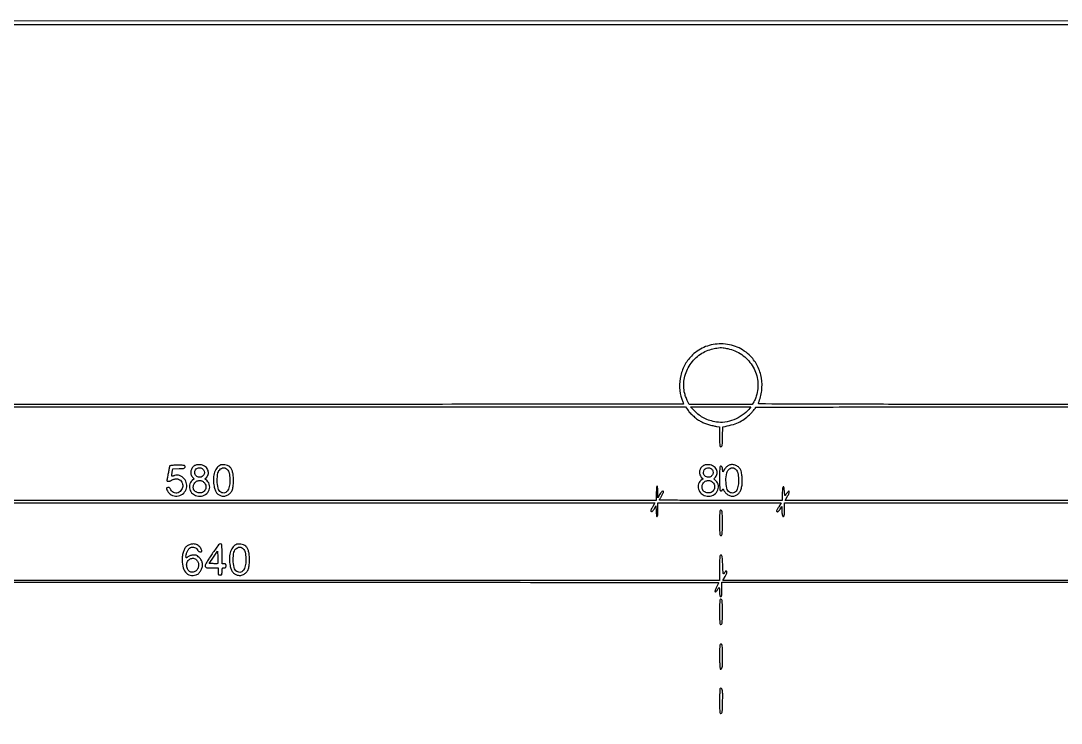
# Model space of a CAD drawing. Extents: x 0 to 836, y 5 to 589.
# Drawn here: x 546.8 to 656.6, y 514.5 to 588.7 of the extents above; entities that cross this region are included whole.
import ezdxf

# ---------------------------------------------------------------- set-up
doc = ezdxf.new("R2010")
doc.units = 0
doc.header["$MEASUREMENT"] = 0

msp = doc.modelspace()

# ---------------------------------------------------------------- linework, layer by layer
for points in [[(201.712326, 537.783562, -0.000001), (217.055896, 537.76491, -0.426088)], [(546.957638, 269.095817, -0.000001), (546.976289, 285.583213, -0.415883)], [(835.446278, 121.592707, -0.000059), (835.429914, 203.53197, -0.00002), (835.42504, 321.569549), (835.424938, 588.3084), (835.769253, 588.3084, 0.013775), (835.969061, 588.313906, 0.121919), (836.052736, 588.339582, 0.232745), (836.087862, 588.394014, 0.064289), (836.086534, 588.49875), (836.0595, 588.6891), (420.497259, 588.710259, 0.000013), (261.145696, 588.714318, 0.000021), (126.989856, 588.708632)], [(718.0002, 320.588723, -0.000011), (717.997333, 194.273324, -0.000202)], [(514.1988, 529.4268), (567.33465, 529.4268, -0.000112), (587.707586, 529.422241, -0.000187), (604.852986, 529.408162, -0.000002), (620.423836, 529.389509, -0.550615), (620.440344, 529.36335, -0.005811), (620.419793, 529.321374, -0.000383), (620.359019, 529.20104, -0.000554), (620.286308, 529.057739, -0.000414), (620.205838, 528.899906, 0.018282), (620.132279, 528.741921, 0.027125), (620.08066, 528.598266, 0.025584), (620.052199, 528.481742, 0.248378), (620.066661, 528.434739, 0.275435), (620.119265, 528.421427, 0.127251), (620.181952, 528.459245, 0.04344), (620.271803, 528.568554, 0.006451), (620.430275, 528.806122, -0.140256), (620.479188, 528.848739, -0.462508), (620.513092, 528.833256, -0.061481), (620.530268, 528.722011, -0.005245), (620.536025, 528.43275, 0.010172), (620.54399, 528.165111, 0.04862), (620.566389, 528.014104, 0.108379), (620.606344, 527.933528, 0.22744), (620.6679, 527.904, 0.273642), (620.731923, 527.941875, 0.084509), (620.770125, 528.05205, 0.035355), (620.79, 528.261814, 0.005946), (620.7948, 528.6654), (620.7948, 529.4268), (661.32525, 529.4268, -0.000147), (676.864634, 529.422241, -0.000245)], [(308.18842, 529.408162, -0.000002), (322.638019, 529.38951, -0.415836)], [(238.738155, 529.614638, -0.000002), (224.300981, 529.63329, -0.415836)], [(664.690867, 538.056), (627.462122, 538.056), (627.681661, 538.430615, 0.015453), (627.765703, 538.584751, 0.017323), (627.83671, 538.738102, 0.016828), (627.887917, 538.871969, 0.083114), (627.9012, 538.951327, 0.026666), (627.89672, 539.035271, 0.392043), (627.876284, 539.053083, 0.170615), (627.839636, 539.038939, 0.007314), (627.73416, 538.946255, 0.032777), (627.665395, 538.875297, 0.022657), (627.596915, 538.786853, 0.022921), (627.53861, 538.695433, 0.042754), (627.50151, 538.615893, -0.223787), (627.469983, 538.584736, -0.426246), (627.44124, 538.599217, -0.047928), (627.416853, 538.718004, -0.006773), (627.3936, 538.966884, 0.012564), (627.34091, 539.468089, 0.568272), (627.262527, 539.501915, 0.22225), (627.186996, 539.366018, 0.00922), (627.157656, 538.79625), (627.133213, 538.056), (620.664606, 538.056, -0.000919), (618.184395, 538.060559, -0.001534), (616.096929, 538.074638, -0.000095), (614.223395, 538.093379, -0.423439), (614.19864, 538.11945, -0.10382), (614.208723, 538.159188, -0.007062), (614.26173, 538.263667, -0.009869), (614.329679, 538.387055, -0.007234), (614.409707, 538.5213, 0.012708), (614.489541, 538.658615, 0.015414), (614.557035, 538.791359, 0.01405), (614.606773, 538.905339, 0.095102), (614.618567, 538.96545, 0.218217), (614.58246, 539.045101, 0.339983), (614.510756, 539.049412, 0.086405), (614.391361, 538.934154, 0.02268), (614.243895, 538.71165), (614.028401, 538.3521), (614.0276, 538.96545, 0.012065), (614.021436, 539.207755, 0.0222), (614.002933, 539.404112, 0.01921), (613.976689, 539.551035, 0.352506), (613.9422, 539.5788, 0.365646), (613.906603, 539.548751, 0.014491), (613.8811, 539.3673, 0.018502), (613.863244, 539.125321, 0.009164), (613.8576, 538.8174), (613.8576, 538.056), (565.7625, 538.056, -0.000124), (547.32057, 538.060559, -0.000206), (531.796111, 538.074638, -0.000002), (517.6951, 538.093291, -0.426056)], [(413.368417, 538.074638, -0.000002), (399.676779, 538.093291, -0.415815)], [(693.315638, 481.579418, -0.000002), (693.334294, 494.031443, -0.550517)], [(336.166934, 548.220763, -0.000002), (326.827688, 548.233536, -0.413812)], [(693.109162, 421.684687, -0.000002), (693.090507, 409.236574, -0.415775)], [(689.941022, 529.408162, -0.000003), (701.809045, 529.389505, -0.550493)], [(333.609652, 529.614638, -0.000003), (323.198363, 529.633296, -0.415688)], [(383.716206, 529.408162, -0.000003), (394.123716, 529.389504, -0.425916)], [(381.27946, 547.935135, -0.000004), (390.656104, 547.916048, -0.413615)], [(604.231838, 387.151416, -0.000003), (604.250494, 398.693431, -0.41574)], [(517.780591, 547.9542), (567.363046, 547.953622), (616.9455, 547.953044), (617.150262, 547.652404, 0.041919), (617.419501, 547.320621, 0.021672), (617.806263, 546.951575, 0.02167), (618.224251, 546.616805, 0.041226), (618.591385, 546.391939, 0.025555), (618.944018, 546.23613, 0.015305), (619.376857, 546.085768, 0.015213), (619.824544, 545.96027, 0.022595), (620.22375, 545.8803), (620.541, 545.831533), (620.541, 544.771663, 0.003017), (620.544816, 544.139399, 0.032633), (620.564538, 543.884811, 0.11963), (620.609689, 543.771993, 0.293355), (620.68905, 543.740177, 0.229707), (620.769265, 543.800025, 0.079656), (620.815812, 543.940842, 0.030534), (620.842771, 544.211664, 0.003804), (620.860846, 544.80292), (620.884592, 545.83728), (621.114646, 545.881888, 0.024874), (621.996034, 546.098759, 0.043049), (622.697066, 546.376362, 0.047877), (623.287458, 546.745499, 0.041094), (623.8304, 547.237874, 0.006852), (624.028736, 547.455807, 0.010156), (624.195955, 547.652596, 0.005705), (624.330383, 547.821363, 0.166825), (624.348, 547.872695, -0.413589), (624.386963, 547.911742, -0.000008), (634.425797, 547.933006, -0.000377), (646.486594, 547.949268, -0.000148), (663.102839, 547.9542)], [(663.254949, 548.208, -0.000065), (638.942376, 548.211155, -0.000894), (630.129332, 548.229197, -0.000199), (624.715013, 548.252111, -0.535896), (624.646578, 548.35605, 0.070688), (624.991956, 549.65178, 0.071304), (624.961187, 550.98846, 0.072921), (624.560061, 552.23655, 0.079756), (623.825632, 553.274653, 0.047049), (623.152815, 553.843515, 0.05207), (622.407074, 554.2546, 0.051965), (621.591137, 554.503351, 0.046532), (620.7102, 554.590923, 0.044045), (619.857624, 554.520901, 0.0495), (619.064641, 554.302377, 0.050144), (618.338771, 553.935464, 0.047361), (617.68526, 553.425251, 0.073951), (616.91302, 552.441724, 0.070268), (616.443808, 551.25907, 0.070281), (616.32053, 549.992945, 0.07403), (616.557885, 548.765806, -0.001703), (616.625385, 548.572185, -0.00263), (616.682266, 548.404362, -0.000826), (616.730537, 548.258635, -0.079723), (616.734, 548.237056, -0.414041), (616.722024, 548.225073), (602.230637, 548.216535, -0.000092), (586.293029, 548.210088, -0.000055), (567.360849, 548.208, -0.000051), (536.314429, 548.211154, -0.0007)], [(420.2505, 588.3084), (835.2558, 588.3084), (835.2558, 342.125004), (835.2558, 95.941608), (834.226362, 95.917854, 0.005656), (833.744752, 95.901288, 0.018842), (833.42937, 95.874932, 0.021618), (833.219886, 95.840203, 0.266746), (833.161812, 95.78835, 0.435089), (833.190699, 95.735497, 0.036882), (833.361226, 95.705153, 0.021253), (833.660636, 95.687207, 0.004341), (834.19125, 95.6826), (835.2558, 95.6826), (835.2558, 75.251752), (835.2558, 54.820903), (766.24335, 54.799702), (697.2309, 54.7785), (697.209608, 29.96955), (697.188315, 5.1606), (351.216758, 5.1606)], [(718.164575, 211.571705, 0.000026), (718.1694, 303.889409)], [(517.4982, 537.8022), (565.600533, 537.8022), (613.702866, 537.8022), (613.484133, 537.410844, 0.008959), (613.328564, 537.120403, 0.069373), (613.27801, 536.975324, 0.25141), (613.299989, 536.903209, 0.198121), (613.376631, 536.8716, 0.180386), (613.429957, 536.891486, 0.035725), (613.50328, 536.964792, 0.033672), (613.580747, 537.06738, 0.025766), (613.651581, 537.18885), (613.8153, 537.5061), (613.840315, 536.93505, 0.010857), (613.874698, 536.41081, 0.597596), (613.947108, 536.379657, 0.219319), (614.016559, 536.517065, 0.009046), (614.0268, 537.0831), (614.0268, 537.8022), (620.540218, 537.8022), (627.053636, 537.8022), (626.800618, 537.390993, 0.005568), (626.614222, 537.080363, 0.071916), (626.563489, 536.955431, 0.322236), (626.58717, 536.896366, 0.14246), (626.672327, 536.8716, 0.154657), (626.730465, 536.890023, 0.042934), (626.804544, 536.952367, 0.039003), (626.8806, 537.041314, 0.032366), (626.947277, 537.14655), (627.0975, 537.4215), (627.122687, 536.89275, 0.011248), (627.14075, 536.635463, 0.045136), (627.169396, 536.480506, 0.089857), (627.211356, 536.394138, 0.239244), (627.270737, 536.364, 0.277003), (627.331795, 536.400638, 0.080338), (627.368836, 536.508938, 0.035677), (627.388651, 536.710689, 0.006644), (627.3936, 537.0831), (627.3936, 537.8022), (664.621166, 537.8022)], [(661.402077, 529.596), (620.877953, 529.596), (621.132552, 530.047124, 0.016189), (621.272475, 530.314956, 0.075132), (621.323751, 530.481264, 0.20947), (621.299263, 530.571903, 0.227284), (621.21728, 530.6112, 0.209856), (621.188584, 530.598601, 0.023766), (621.142026, 530.542859, 0.025537), (621.090885, 530.467667, 0.018072), (621.04103, 530.37855, -0.171602), (620.978983, 530.319934, -0.481256), (620.933513, 530.343606, -0.036377), (620.908108, 530.552551, -0.002065), (620.8794, 531.202448, 0.003839), (620.850811, 531.801419, 0.029589), (620.818726, 532.080337, 0.074496), (620.769868, 532.226588, 0.231708), (620.68905, 532.287301, 0.335037), (620.607793, 532.247279, 0.089195), (620.564012, 532.099843, 0.02546), (620.54466, 531.776754, 0.002229), (620.541, 530.955803), (620.541, 529.596), (567.405991, 529.596), (514.270982, 529.596)]]:
    msp.add_lwpolyline(points, format="xyb")
for points in [[(621.397321, 554.092915, -0.098004), (622.87543, 553.460551, -0.101219), (623.981545, 552.318478, -0.102522), (624.541049, 550.846889, -0.103181), (624.467811, 549.277712, -0.015262), (624.404124, 549.058539, -0.01273), (624.323535, 548.829828, -0.012925), (624.239008, 548.624243, -0.033819), (624.164812, 548.48295), (623.9958, 548.208), (620.662719, 548.208), (617.329639, 548.208), (617.158316, 548.54382, -0.021116), (617.083634, 548.706867, -0.009873), (617.000161, 548.923653, -0.009762), (616.921431, 549.154801, -0.013489), (616.860497, 549.365294, -0.106685), (616.798886, 550.823034, -0.094188), (617.332805, 552.249517, -0.093443), (618.357813, 553.389562, -0.102924), (619.695, 554.030573, -0.009495), (620.258331, 554.158258, -0.041849), (620.596096, 554.199073, -0.047168), (620.916749, 554.180563, -0.014237)], [(623.625252, 547.67925, -0.07009), (622.934572, 547.056369, -0.055464), (622.043042, 546.588752, -0.056249), (621.085701, 546.334213, -0.078412), (620.200853, 546.342189, -0.032817), (619.512989, 546.504066, -0.043611), (618.917467, 546.744626, -0.044622), (618.383261, 547.079736, -0.036884), (617.87928, 547.524601), (617.459461, 547.9542), (620.657451, 547.9542), (623.855441, 547.9542)], [(562.467961, 541.67265, 0.02255), (562.45062, 541.604698, 0.002137), (562.416424, 541.436431, 0.002729), (562.377586, 541.235315, 0.002147), (562.337631, 541.017, -0.001804), (562.296706, 540.792512, -0.001915), (562.254945, 540.572718, -0.001823), (562.217572, 540.383733, -0.008796), (562.194044, 540.27675, 0.039745), (562.178476, 540.176866, 0.193045), (562.195424, 540.123262, 0.188632), (562.245042, 540.095489, 0.03774), (562.348179, 540.089091, 0.049849), (562.43654, 540.099127, 0.030749), (562.53733, 540.127477, 0.030656), (562.634495, 540.168211, 0.047361), (562.71192, 540.215991, -0.068732), (562.797163, 540.263707, -0.03001), (562.920751, 540.303713, -0.028995), (563.059162, 540.331063, -0.034291), (563.192229, 540.3402, -0.179822), (563.605949, 540.186436, -0.164577), (563.83763, 539.793622, -0.150691), (563.793053, 539.312973, -0.150917), (563.485514, 538.941247, -0.102459), (563.247359, 538.847274, -0.112636), (562.999947, 538.860325, -0.109373), (562.777215, 538.980535, -0.092118), (562.609541, 539.190319, 0.026345), (562.526302, 539.328165, 0.096487), (562.454288, 539.399761, 0.135642), (562.374928, 539.426102, 0.075329), (562.272719, 539.415894, 0.034678), (562.158543, 539.378154, 0.271415), (562.125919, 539.335431, 0.139326), (562.136691, 539.266388, 0.008024), (562.230419, 539.0712, 0.156184), (562.645327, 538.64638, 0.14216), (563.246738, 538.521392, 0.138346), (563.833922, 538.737374, 0.145825), (564.207345, 539.224757, 0.137805), (564.260686, 539.813973, 0.129501), (564.002438, 540.36086, 0.138656), (563.525036, 540.685022, 0.165582), (562.983813, 540.681102, -0.015626), (562.8847, 540.649988, -0.022771), (562.795502, 540.629348, -0.019615), (562.723067, 540.618946, -0.225934), (562.696697, 540.628303, -0.212282), (562.685699, 540.656909, -0.010292), (562.69319, 540.760923, -0.015263), (562.708812, 540.887302, -0.010272), (562.733999, 541.030535), (562.806367, 541.3977), (563.459584, 541.422409, 0.006199), (563.840236, 541.441536, 0.055294), (564.005089, 541.470356, 0.160844), (564.08288, 541.523863, 0.163774), (564.1128, 541.612759, 0.187788), (564.07792, 541.702354, 0.157711), (563.98869, 541.752905, 0.046473), (563.794588, 541.774289, 0.004211), (563.306445, 541.7784, 0.007328), (562.929587, 541.772877, 0.024042), (562.681412, 541.753634, 0.032009), (562.520143, 541.72271, 0.261313)], [(565.108977, 541.735904, 0.110627), (564.847854, 541.500599, 0.108997), (564.71031, 541.175154, 0.112195), (564.724387, 540.829728, 0.123117), (564.887529, 540.537512), (565.070057, 540.34322), (564.848374, 540.168844, 0.096885), (564.670498, 539.962362, 0.083036), (564.571364, 539.692673, 0.079658), (564.563153, 539.395048, 0.078554), (564.648176, 539.108229, 0.057675), (564.792428, 538.878241, 0.074404), (564.975173, 538.70907, 0.069519), (565.209593, 538.593072, 0.043155), (565.5087, 538.521639, 0.150165), (566.127277, 538.615082, 0.153598), (566.580097, 539.039338, 0.164695), (566.690202, 539.622274, 0.172586), (566.420109, 540.139076), (566.200534, 540.342572), (566.383367, 540.537188, 0.162084), (566.556746, 540.912441, 0.147802), (566.479372, 541.332783, 0.131769), (566.16871, 541.674697, 0.120047), (565.717456, 541.830409, 0.027879), (565.541735, 541.837015, 0.033992), (565.377794, 541.822861, 0.037167), (565.231544, 541.788867, 0.052649)], [(567.753139, 541.759331, 0.133039), (567.410129, 541.439662, 0.072917), (567.179271, 540.909239, 0.063285), (567.087476, 540.25085, 0.054258), (567.154788, 539.553899, 0.038109), (567.267029, 539.164849, 0.07364), (567.423166, 538.881784, 0.08606), (567.635715, 538.68456, 0.071427), (567.916075, 538.554721, 0.026842), (568.102801, 538.509535, 0.069755), (568.240697, 538.503399, 0.067582), (568.377501, 538.535398, 0.024029), (568.561854, 538.616135, 0.08301), (568.861712, 538.833149, 0.092798), (569.061009, 539.12849, 0.071312), (569.172971, 539.539149, 0.029806), (569.209858, 540.112992, 0.020525), (569.190203, 540.652043, 0.045555), (569.121311, 541.056927, 0.060037), (568.998412, 541.36506, 0.079457), (568.81396, 541.603694, 0.093169), (568.593839, 541.744285, 0.059297), (568.299542, 541.823877, 0.059632), (567.997133, 541.831908, 0.098591)], [(618.829977, 541.735904, 0.110627), (618.568854, 541.500599, 0.108997), (618.43131, 541.175154, 0.112195), (618.445387, 540.829728, 0.123117), (618.608529, 540.537512), (618.791057, 540.34322), (618.569374, 540.168844, 0.096885), (618.391498, 539.962362, 0.083036), (618.292364, 539.692673, 0.079658), (618.284153, 539.395048, 0.078554), (618.369176, 539.108229, 0.057675), (618.513428, 538.878241, 0.074404), (618.696173, 538.70907, 0.069519), (618.930593, 538.593072, 0.043155), (619.2297, 538.521639, 0.150165), (619.848277, 538.615082, 0.153598), (620.301097, 539.039338, 0.164695), (620.411202, 539.622274, 0.172586), (620.141109, 540.139076), (619.921534, 540.342572), (620.104367, 540.537188, 0.162084), (620.277746, 540.912441, 0.147802), (620.200372, 541.332783, 0.131769), (619.88971, 541.674697, 0.120047), (619.438456, 541.830409, 0.027879), (619.262735, 541.837015, 0.033992), (619.098794, 541.822861, 0.037167), (618.952544, 541.788867, 0.052649)], [(621.474139, 541.759331, 0.049704), (621.380732, 541.697465, 0.022702), (621.271564, 541.599825, 0.022217), (621.164948, 541.485668, 0.028467), (621.077955, 541.371215), (620.890732, 541.093394), (620.863916, 541.371754, 0.035412), (620.843134, 541.495165, 0.070358), (620.806599, 541.587139, 0.09397), (620.754904, 541.647773, 0.123167), (620.68905, 541.67816, 0.329723), (620.608051, 541.639056, 0.092691), (620.564076, 541.496477, 0.026269), (620.544679, 541.182957, 0.002316), (620.541, 540.388703, 0.002873), (620.54522, 539.654264, 0.021635), (620.56423, 539.307434, 0.048565), (620.600634, 539.123187, 0.331021), (620.670555, 539.0712, 0.089664), (620.723776, 539.080821, 0.066607), (620.77657, 539.10903, 0.065489), (620.820951, 539.150752, 0.079938), (620.849529, 539.199982, -0.15911), (620.881272, 539.239078, -0.320631), (620.918986, 539.237292, -0.094976), (620.967839, 539.180861, -0.015232), (621.037223, 539.051932, 0.052898), (621.115296, 538.929844, 0.035481), (621.227788, 538.808015, 0.034535), (621.360865, 538.69924, 0.040502), (621.501013, 538.616135, 0.023564), (621.688207, 538.535404, 0.066643), (621.826594, 538.503445, 0.069314), (621.965395, 538.509631, 0.027045), (622.152414, 538.554808, 0.083559), (622.43885, 538.695947, 0.087036), (622.658653, 538.921447, 0.073575), (622.814137, 539.241619, 0.041218), (622.909965, 539.664565, 0.035518), (622.939627, 540.091212, 0.022686), (622.916281, 540.58802, 0.021843), (622.853423, 541.047355, 0.078087), (622.756099, 541.326439, 0.102321), (622.522407, 541.606533, 0.086685), (622.183241, 541.791202, 0.088697), (621.808907, 541.847289, 0.114866)], [(565.955176, 541.392903, -0.174417), (566.123115, 541.154869, -0.157072), (566.110244, 540.852429, -0.149383), (565.920798, 540.603589, -0.157155), (565.628531, 540.5094, -0.087141), (565.428613, 540.544509, -0.106098), (565.26782, 540.645114, -0.107921), (565.164326, 540.801272, -0.092836), (565.128, 540.995231, -0.125266), (565.200474, 541.27997, -0.157327), (565.396746, 541.466604, -0.151715), (565.671077, 541.507224, -0.11472)], [(568.545333, 541.329758, -0.144075), (568.745134, 540.963345, -0.044146), (568.824437, 540.331223, -0.044375), (568.789311, 539.657924, -0.081718), (568.625595, 539.135876, -0.09631), (568.487649, 538.957764, -0.114296), (568.300536, 538.857437, -0.114637), (568.088814, 538.849751, -0.097318), (567.881081, 538.934174, -0.192896), (567.588369, 539.353296, -0.054774), (567.492095, 540.15784, -0.054766), (567.572926, 540.965359, -0.189883), (567.857312, 541.395206, -0.063398), (568.043019, 541.492925, -0.113636), (568.213019, 541.515403, -0.112269), (568.377141, 541.461298, -0.060914)], [(619.676176, 541.392903, -0.174417), (619.844115, 541.154869, -0.157072), (619.831244, 540.852429, -0.149383), (619.641798, 540.603589, -0.157155), (619.349531, 540.5094, -0.087141), (619.149613, 540.544509, -0.106098), (618.98882, 540.645114, -0.107921), (618.885326, 540.801272, -0.092836), (618.849, 540.995231, -0.125266), (618.921474, 541.27997, -0.157327), (619.117746, 541.466604, -0.151715), (619.392077, 541.507224, -0.11472)], [(622.266333, 541.329758, -0.144075), (622.466134, 540.963345, -0.044146), (622.545437, 540.331223, -0.044375), (622.510311, 539.657924, -0.081718), (622.346595, 539.135876, -0.09631), (622.208649, 538.957764, -0.114296), (622.021536, 538.857437, -0.114637), (621.809814, 538.849751, -0.097318), (621.602081, 538.934174, -0.192896), (621.309369, 539.353296, -0.054774), (621.213095, 540.15784, -0.054766), (621.293926, 540.965359, -0.189883), (621.578312, 541.395206, -0.063398), (621.764019, 541.492925, -0.113636), (621.934019, 541.515403, -0.112269), (622.098141, 541.461298, -0.060914)], [(566.104745, 539.963345, -0.171965), (566.296369, 539.56133, -0.178056), (566.188359, 539.135161, -0.175695), (565.828143, 538.876735, -0.16836), (565.378567, 538.903339, -0.034572), (565.274201, 538.955284, -0.03036), (565.173136, 539.023192, -0.031589), (565.089382, 539.095984, -0.075329), (565.040167, 539.161841, -0.134578), (564.964561, 539.493935, -0.122953), (565.06456, 539.831034, -0.123709), (565.310568, 540.080098, -0.137203), (565.6356, 540.171, -0.05569), (565.759237, 540.157186, -0.048581), (565.882899, 540.116259, -0.047034), (566.000144, 540.050569, -0.045205)], [(619.825745, 539.963345, -0.171965), (620.017369, 539.56133, -0.178056), (619.909359, 539.135161, -0.175695), (619.549143, 538.876735, -0.16836), (619.099567, 538.903339, -0.034572), (618.995201, 538.955284, -0.03036), (618.894136, 539.023192, -0.031589), (618.810382, 539.095984, -0.075329), (618.761167, 539.161841, -0.134578), (618.685561, 539.493935, -0.122953), (618.78556, 539.831034, -0.123709), (619.031568, 540.080098, -0.137203), (619.3566, 540.171, -0.05569), (619.480237, 540.157186, -0.048581), (619.603899, 540.116259, -0.047034), (619.721144, 540.050569, -0.045205)], [(620.541, 535.6872, 0.002216), (620.544656, 534.862281, 0.02535), (620.564001, 534.537844, 0.088793), (620.60776, 534.389781, 0.335991), (620.68905, 534.349705, 0.254832), (620.770632, 534.416942, 0.068159), (620.813097, 534.585815, 0.024934), (620.833038, 534.915643, 0.002632), (620.8371, 535.6872, 0.002632), (620.833038, 536.458757, 0.024934), (620.813097, 536.788585, 0.068159), (620.770632, 536.957458, 0.254832), (620.68905, 537.024695, 0.335991), (620.60776, 536.984619, 0.088793), (620.564001, 536.836556, 0.02535), (620.544656, 536.512119, 0.002216)], [(564.4512, 533.34398, 0.091039), (564.193811, 533.145404, 0.071413), (563.997453, 532.851828, 0.058997), (563.864236, 532.461725, 0.035155), (563.795222, 531.975294, 0.065252), (563.847103, 531.106757, 0.12543), (564.141969, 530.479671, 0.165394), (564.635075, 530.174706, 0.137042), (565.2549, 530.203441, 0.03902), (565.436283, 530.279427, 0.072123), (565.566193, 530.371919, 0.063137), (565.675156, 530.506119, 0.023863), (565.792942, 530.717607, 0.05808), (565.925909, 531.088293, 0.096714), (565.937661, 531.418695, 0.097528), (565.824398, 531.727332, 0.059881), (565.584343, 532.032977, 0.02073), (565.404554, 532.198445, 0.087428), (565.278446, 532.27201, 0.092225), (565.138201, 532.296046, 0.024517), (564.910782, 532.28165, 0.029908), (564.75243, 532.254135, 0.026782), (564.592408, 532.207186, 0.027747), (564.453244, 532.149262, 0.071538), (564.363167, 532.088593, -0.010472), (564.255048, 531.99479, -0.297784), (564.21998, 531.990745, -0.274003), (564.200178, 532.02151, -0.009257), (564.1974, 532.171553, -0.072542), (564.23531, 532.431476, -0.047148), (564.349188, 532.713402, -0.048132), (564.505089, 532.95434, -0.118747), (564.669858, 533.083255, -0.094816), (564.877695, 533.133777, -0.089828), (565.093754, 533.105578, -0.093742), (565.27871, 533.005519, -0.11562), (565.398257, 532.850766, 0.05591), (565.452584, 532.759976, 0.077484), (565.520889, 532.694375, 0.081855), (565.602813, 532.655084, 0.071083), (565.697181, 532.6416, 0.033646), (565.804815, 532.648851, 0.197222), (565.852893, 532.676633, 0.203472), (565.86674, 532.729559, 0.035991), (565.844111, 532.83195, 0.122665), (565.641165, 533.175507, 0.110661), (565.29353, 533.399652, 0.105474), (564.868903, 533.460398, 0.10222)], [(566.965761, 532.430793, 0.007362), (566.661358, 531.980899, 0.013352), (566.427841, 531.602937, 0.012012), (566.261721, 531.300803, 0.120245), (566.2278, 531.161793, 0.092874), (566.250863, 531.038699, 0.227966), (566.316409, 530.977381, 0.071609), (566.463339, 530.953542, 0.004467), (566.9046, 530.9496), (567.5814, 530.9496), (567.5814, 530.5689, 0.012699), (567.587159, 530.342182, 0.114574), (567.6143, 530.24742, 0.210352), (567.673888, 530.202211, 0.058662), (567.7929, 530.1882, 0.058662), (567.911912, 530.202211, 0.210352), (567.9715, 530.24742, 0.114574), (567.998641, 530.342182, 0.012699), (568.0044, 530.5689, -0.012699), (568.010159, 530.795618, -0.114574), (568.0373, 530.89038, -0.210352), (568.096888, 530.935589, -0.058662), (568.2159, 530.9496, 0.045527), (568.323216, 530.959392, 0.152009), (568.3851, 530.9919, 0.152009), (568.417608, 531.053784, 0.045527), (568.4274, 531.1611, 0.045527), (568.417608, 531.268416, 0.152009), (568.3851, 531.3303, 0.152009), (568.323216, 531.362808, 0.045527), (568.2159, 531.3726), (568.0044, 531.3726), (568.0044, 532.4301, 0.010163), (567.985669, 533.351594, 0.402164), (567.851589, 533.480418, 0.239335), (567.639227, 533.372768, 0.005555)], [(569.445139, 533.383931, 0.133039), (569.102129, 533.064262, 0.072917), (568.871271, 532.533839, 0.063285), (568.779476, 531.87545, 0.054258), (568.846788, 531.178499, 0.038109), (568.959029, 530.789449, 0.07364), (569.115166, 530.506384, 0.08606), (569.327715, 530.30916, 0.071427), (569.608075, 530.179321, 0.026842), (569.794801, 530.134135, 0.069755), (569.932697, 530.127999, 0.067582), (570.069501, 530.159998, 0.024029), (570.253854, 530.240735, 0.08301), (570.553712, 530.457749, 0.092798), (570.753009, 530.75309, 0.071312), (570.864971, 531.163749, 0.029806), (570.901858, 531.737592, 0.020525), (570.882203, 532.276643, 0.045555), (570.813311, 532.681527, 0.060037), (570.690412, 532.98966, 0.079457), (570.50596, 533.228294, 0.093169), (570.285839, 533.368885, 0.059297), (569.991542, 533.448477, 0.059632), (569.689133, 533.456508, 0.098591)], [(570.237333, 532.954358, -0.144075), (570.437134, 532.587945, -0.044146), (570.516437, 531.955823, -0.044375), (570.481311, 531.282524, -0.081718), (570.317595, 530.760476, -0.09631), (570.179649, 530.582364, -0.114296), (569.992536, 530.482037, -0.114637), (569.780814, 530.474351, -0.097318), (569.573081, 530.558774, -0.192896), (569.280369, 530.977896, -0.054774), (569.184095, 531.78244, -0.054766), (569.264926, 532.589959, -0.189883), (569.549312, 533.019806, -0.063398), (569.735019, 533.117525, -0.113636), (569.905019, 533.140003, -0.112269), (570.069141, 533.085898, -0.060914)], [(565.295048, 531.797752, -0.10684), (565.480347, 531.510261, -0.109765), (565.527966, 531.174779, -0.109146), (565.429007, 530.849213, -0.104617), (565.201058, 530.589835, -0.151218), (564.883374, 530.477042, -0.167491), (564.57221, 530.570201, -0.139993), (564.345531, 530.856427, -0.098224), (564.26508, 531.262002, -0.135032), (564.365807, 531.628176, -0.139461), (564.638774, 531.885951, -0.152321), (564.987266, 531.948404, -0.166619)], [(567.552199, 531.399799, -0.185124), (567.521615, 531.386167, -0.007561), (567.398912, 531.381494, -0.012318), (567.250705, 531.381743, -0.008332), (567.081893, 531.389004), (566.648277, 531.4149), (567.093689, 532.05835), (567.5391, 532.701799), (567.563995, 532.069145, -0.005621), (567.570882, 531.824023, -0.008617), (567.570799, 531.611554, -0.003925), (567.566228, 531.432134, -0.190267)], [(620.541, 526.2966, 0.002216), (620.544656, 525.471681, 0.02535), (620.564001, 525.147244, 0.088793), (620.60776, 524.999181, 0.335991), (620.68905, 524.959105, 0.254832), (620.770632, 525.026342, 0.068159), (620.813097, 525.195215, 0.024934), (620.833038, 525.525043, 0.002632), (620.8371, 526.2966, 0.002632), (620.833038, 527.068157, 0.024934), (620.813097, 527.397985, 0.068159), (620.770632, 527.566858, 0.254832), (620.68905, 527.634095, 0.335991), (620.60776, 527.594019, 0.088793), (620.564001, 527.445956, 0.02535), (620.544656, 527.121519, 0.002216)], [(620.541, 521.612496, 0.005346), (620.546415, 521.106042, 0.008441), (620.563035, 520.671917, 0.003296), (620.585797, 520.303719, 0.241775), (620.616014, 520.253624, 0.384836), (620.740769, 520.276475, 0.121082), (620.823975, 520.465882, 0.040179), (620.863338, 520.88971, 0.007919), (620.860631, 521.654081, 0.003042), (620.842701, 522.358091, 0.026425), (620.816304, 522.670164, 0.069493), (620.770573, 522.831635, 0.246428), (620.68905, 522.896597, 0.329515), (620.608092, 522.857785, 0.093359), (620.564078, 522.715985, 0.026378), (620.544679, 522.403723, 0.002325)], [(620.5974, 518.2032, 0.185852), (620.574634, 518.151929, 0.002231), (620.557568, 517.780493, 0.006319), (620.545074, 517.347061, 0.004045), (620.541, 516.843397, 0.002344), (620.544683, 516.057904, 0.026562), (620.564092, 515.747716, 0.094168), (620.608149, 515.606979, 0.328379), (620.68905, 515.568391, 0.239988), (620.770079, 515.631353, 0.073324), (620.816235, 515.784482, 0.027946), (620.843046, 516.079927, 0.003319), (620.861464, 516.737844, 0.006545), (620.868827, 517.629388, 0.043392), (620.82817, 518.072193, 0.205435), (620.732572, 518.216992, 0.355831)]]:
    msp.add_lwpolyline(points, format="xyb", close=True)

doc.saveas('drawing.dxf')
